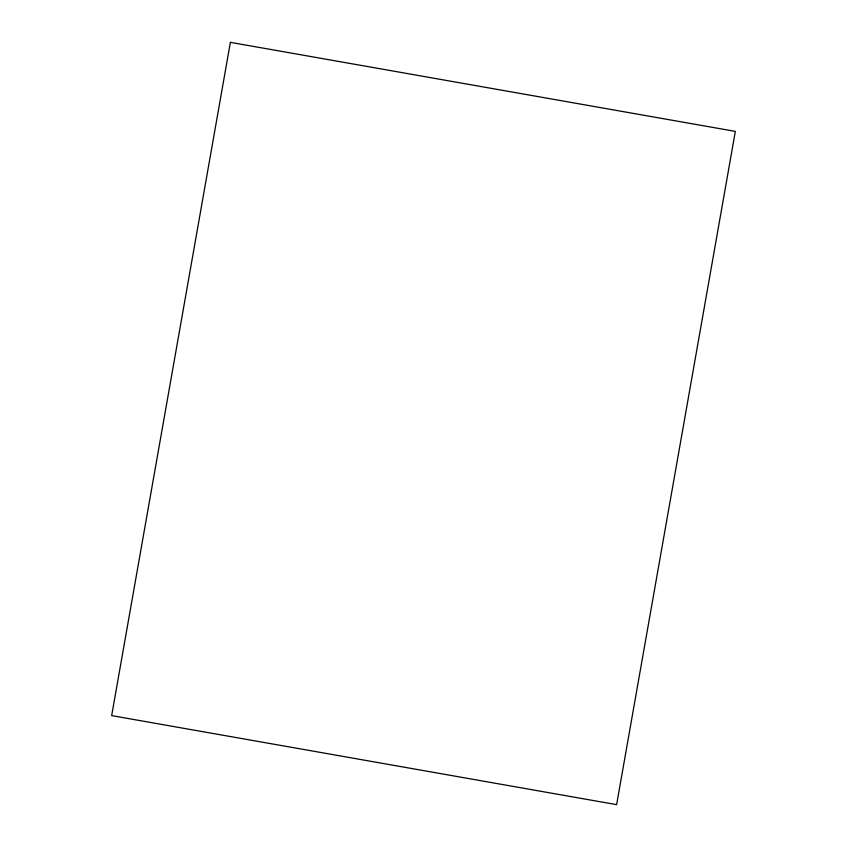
<?xml version="1.0" encoding="UTF-8"?>
<svg xmlns="http://www.w3.org/2000/svg" width="847" height="847" viewBox="0 0 847 847"><rect width="100%" height="100%" fill="white"/><g stroke="black" fill="none" stroke-linecap="round" stroke-linejoin="round"><path stroke-width="1.27" d="M230.384 42.35L111.666 715.609L616.616 804.65L735.334 131.391L230.384 42.35"/></g></svg>
